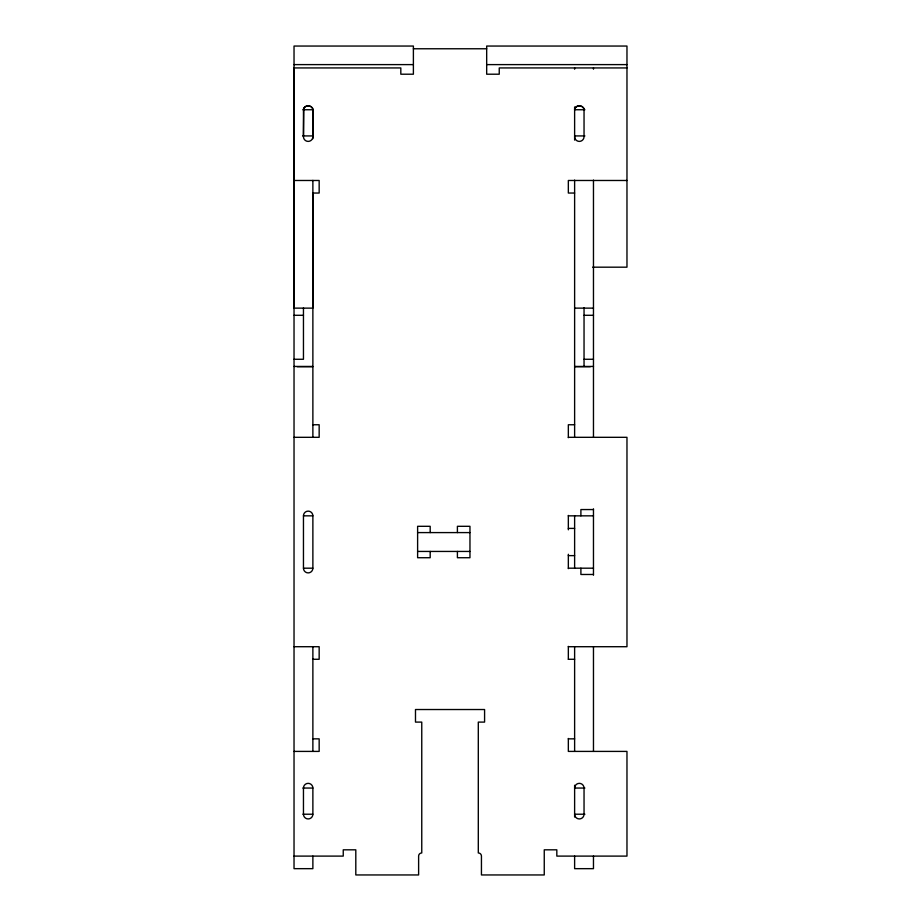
<?xml version="1.0" encoding="UTF-8"?>
<svg xmlns="http://www.w3.org/2000/svg" width="921" height="921" viewBox="0 0 921 921"><rect width="100%" height="100%" fill="white"/><g stroke="black" fill="none" stroke-linecap="round" stroke-linejoin="round"><path stroke-width="1.38" d="M312.875 138.714L312.875 109.749A3.477 3.477 0 0 0 312.461 108.091C310.699 104.982 305.484 105.132 303.803 108.241L303.458 136.699A4.709 4.709 0 0 0 308.167 141.408A4.709 4.709 0 0 0 312.875 136.699M312.875 180.389L312.875 308.132L294.029 308.132L294.029 67.935L400.819 67.935L400.819 74.21L413.391 74.21L413.391 46.05L294.029 46.05L294.029 868.664L312.875 868.664L312.875 856.104M584.904 109.749L574.623 109.749L574.969 108.241C576.65 105.098 581.865 104.982 583.626 108.091A3.477 3.477 0 0 1 584.041 109.749L584.041 136.699A4.709 4.709 0 0 1 579.332 141.408A4.709 4.709 0 0 1 574.623 136.699M413.391 48.767L486.679 48.767M294.029 64.608L413.391 64.608M486.679 64.608L626.971 64.608M626.971 67.935L499.24 67.935L499.24 74.21L486.679 74.21L486.679 46.05L626.971 46.05L626.971 267.182L592.652 267.182M302.882 109.749L312.875 109.749L312.875 135.928L302.595 135.928M574.623 135.928L584.904 135.928M294.029 180.481L319.161 180.481L319.161 193.042L312.875 193.042L312.875 437.314M626.971 180.481L568.338 180.481L568.338 193.042L574.623 193.042M574.623 308.132L593.469 308.132M294.029 315.293L303.458 315.293M584.041 315.293L593.469 315.293M294.029 359.271L303.458 359.271L303.458 307.902M584.041 359.271L593.469 359.271M294.029 366.443L312.875 366.443M574.623 366.443L593.469 366.443M297.172 366.708L312.875 366.708M574.623 366.708L590.326 366.708M312.875 424.754L319.161 424.754L319.161 437.314L294.029 437.314M574.623 424.754L568.338 424.754L568.338 437.705M568.338 437.314L626.971 437.314L626.971 646.715L568.338 646.715M593.469 509.555L580.898 509.555L580.898 515.841M303.458 515.841L312.875 515.841L312.875 568.188A4.709 4.709 0 0 1 308.167 572.897A4.709 4.709 0 0 1 303.458 568.188L303.458 515.841A4.709 4.709 0 0 1 308.167 511.132A4.709 4.709 0 0 1 312.875 515.841M568.338 515.841L593.469 515.841M568.338 528.401L574.623 528.401M417.57 532.591L469.917 532.591M417.57 551.437L469.917 551.437M568.338 555.628L574.623 555.628M303.458 568.188L312.875 568.188M568.338 568.188L593.469 568.188M593.469 574.474L580.898 574.474L580.898 568.188M294.029 646.715L319.161 646.715L319.161 659.275L312.875 659.275M568.338 659.275L574.623 659.275M312.875 738.849L319.161 738.849L319.161 751.409L294.029 751.409M568.338 738.849L574.623 738.849M302.882 788.054L312.875 788.054L312.875 814.222A4.709 4.709 0 0 1 308.167 818.942A4.709 4.709 0 0 1 303.458 814.222L303.458 788.054A4.709 4.709 0 0 1 308.167 783.345A4.709 4.709 0 0 1 312.875 788.054M584.904 788.054L574.623 788.054A4.709 4.709 0 0 1 579.332 783.345A4.709 4.709 0 0 1 584.041 788.054L584.041 814.222A4.709 4.709 0 0 1 579.332 818.942A4.709 4.709 0 0 1 574.623 814.222L584.904 814.222M302.882 814.222L312.875 814.222M294.029 856.104L343.245 856.104L343.245 849.818L355.805 849.818L355.805 874.95L418.618 874.95L418.618 856.104A3.143 3.143 0 0 1 421.76 852.961L421.76 722.099L415.486 722.099L415.486 709.527L484.584 709.527L484.584 722.099L478.298 722.099L478.298 852.961A3.143 3.143 0 0 1 481.441 856.104L481.441 874.95L544.253 874.95L544.253 849.818L556.825 849.818L556.825 856.104L626.971 856.104L626.971 751.409L568.338 751.409L568.338 738.458M584.041 109.749L583.695 108.241C582.014 105.144 576.788 104.994 575.038 108.091A3.477 3.477 0 0 0 574.623 109.749M312.875 109.749L312.53 108.241C310.849 105.132 305.634 104.982 303.872 108.091A3.477 3.477 0 0 0 303.481 109.311M593.469 67.843L593.469 69.202M593.469 180.102L593.469 437.314M593.469 508.864L593.469 575.165M593.469 646.715L593.469 751.409M593.469 856.104L593.469 868.664L574.623 868.664L574.623 856.104M584.041 307.718L584.041 366.408M574.623 67.843L574.623 69.202M574.623 106.963L574.623 140.107M574.623 180.102L574.623 437.314M574.623 515.841L574.623 568.188M574.623 646.715L574.623 751.409M574.623 785.256L574.623 817.019M568.338 515.415L568.338 529.805M568.338 554.269L568.338 568.66M568.338 646.358L568.338 659.309M457.403 532.591L457.403 526.305L469.963 526.305L469.963 557.723L457.403 557.723L457.403 551.437M430.188 532.591L430.188 526.305L417.616 526.305L417.616 557.723L430.188 557.723L430.188 551.437M312.875 646.715L312.875 751.409M303.458 109.749L303.458 135.928"/></g></svg>
